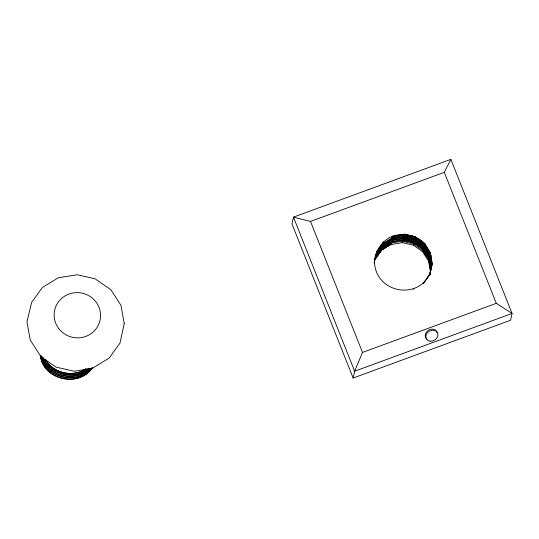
<?xml version="1.0" encoding="UTF-8"?>
<svg xmlns="http://www.w3.org/2000/svg" width="539" height="539" viewBox="0 0 539 539"><rect width="100%" height="100%" fill="white"/><g stroke="black" fill="none" stroke-linecap="round" stroke-linejoin="round"><path stroke-width="0.81" d="M374.248 262.87L376.687 252.003L382.784 243.641L392.614 237.477L392.938 236.021L393.982 236.399C404.29 233.077 415.993 235.3 423.721 243.089L424.267 243.163L430.324 252.495L432.177 263.793L430.257 252.953L424.267 243.163C415.879 235.267 403.92 232.538 392.938 236.021C381.814 240.495 374.976 251.12 374.255 262.924M402.869 238.272L402.734 240.165L391.658 241.849L382.171 247.549L375.723 256.375L382.252 247.179L391.651 241.539L402.815 239.801L413.797 242.395L423.007 248.897L429.037 258.322L430.85 269.823L429.037 258.322L422.98 249.341L414.282 242.739L417.476 243.049M395.168 237.948L382.488 246.094L376.047 254.92L382.569 245.723L391.974 240.084L403.138 238.339L414.019 240.92L423.243 247.381L429.361 256.867L431.166 268.361L429.28 257.231L423.304 247.886L414.12 241.364L403.159 238.73L403.185 236.816M402.471 239.74L402.195 242.624L386.423 245.454L390.216 244.45L381.592 250.184L375.124 259.104L381.592 250.184L391.098 244.396L391.415 242.941L390.903 241.506M422.98 249.341L424.085 247.819M375.488 257.467L375.279 258.39L375.488 257.467L381.929 248.634L391.415 242.941L402.397 241.27L413.474 243.857L422.603 250.291L428.721 259.778L430.654 270.706L430.432 271.71L428.478 260.869L428.721 259.778M374.369 263.18L374.524 261.422C374.787 291.788 416.431 301.261 429.832 274.028L426.376 279.209M376.02 255.412L375.824 257.002L381.828 249.261L390.216 244.45L381.646 249.847L375.124 259.104M375.723 256.375L376.337 253.957M376.047 254.92L376.66 252.501M403.354 236.904L414.356 239.855L423.566 246.35L429.684 255.405L431.49 266.906L429.684 255.405L423.647 245.979L414.437 239.484L403.354 236.904L392.379 238.568L382.892 244.268L376.363 253.465L382.811 244.632L391.792 239.242L406.359 236.345M429.509 275.55L431.854 265.249L430.001 253.95L423.883 244.47L414.659 238.009L403.792 235.152L393.982 236.399L395.41 235.738M430.257 252.953L429.92 252.36M403.792 235.152L403.698 235.792L392.614 237.477M422.603 250.291L422.428 251.538L428.478 260.869M381.828 249.261L381.929 248.634L375.467 257.75M381.592 250.184L381.646 249.847M383.216 243.123L383.431 241.809L382.784 243.641M430.432 271.71L430.654 270.706M431.517 266.798L431.429 266.125M374.282 262.506L374.524 261.422M376.687 252.003L376.97 250.729M353.146 378.028L354.642 371.23L362.498 352.425L310.504 221.441L293.472 217.129L291.976 223.928L353.146 378.028L510.554 320.247L512.05 313.449L450.88 159.355L293.472 217.129L354.642 371.23L512.05 313.449L496.298 303.316L444.298 172.332L450.88 159.355M382.171 247.549L382.252 247.179L376.141 255.547M382.488 246.094L382.569 245.723L376.465 254.085M382.811 244.632L382.892 244.268L376.363 253.465M403.954 234.627L404.034 234.249L415.037 236.756L424.26 243.52M425.244 252.016L423.007 250.851L422.428 251.538L413.197 245.13L414.087 242.456M423.007 248.897L413.716 242.766L414.403 241M414.356 239.855L415.043 238.083M413.703 289.463L413.864 288.736M423.566 246.35L424.725 244.908M423.23 283.581L425.446 280.509M429.28 257.231L429.361 256.867M431.213 268.159L431.294 267.795M431.854 265.249L430.001 253.95L423.89 244.895L414.76 238.454L404.452 235.307L403.698 235.792L414.1 238.258L415.286 236.614M431.806 265.451L431.934 264.885M429.522 275.463L432.278 263.335M429.563 275.53L430.897 269.615M429.63 275.207L430.526 271.279M429.65 274.654L429.839 274.007L423.573 283.11M415.744 236.891L415.239 238.366L414.659 238.009M415.104 239.808L414.599 241.283L414.12 241.364L414.646 239.525M375.831 257.992L376.896 254.96M383.397 243.965L384.179 242.57M383.074 245.42L384.253 243.332M382.751 246.875L384.327 244.093M382.434 248.331L383.222 246.943M405.395 240.711L403.078 241.391L402.195 242.624L413.197 245.13M91.253 368.285C77.32 385.628 44.919 378.034 41.025 355.875M91.28 368.124C77.326 385.452 44.932 377.826 41.058 355.673M92.358 367.766C79.132 388.006 43.194 379.988 40.418 355.76M92.378 367.605C79.139 387.837 43.214 379.779 40.452 355.558M391.792 239.242L392.379 238.568L391.866 237.14M417.637 238.602L415.239 238.366L423.398 244.551L424.981 243.406M392.965 238.481L394.858 236.985M394.851 239.404L391.658 241.849L391.159 240.091M392.008 242.846L393.894 241.357M391.974 240.084L402.465 238.797L403.138 238.339M85.923 368.905C73.189 377.987 52.782 373.311 45.377 359.493M89.083 368.211C74.483 380.985 49.729 374.713 42.392 356.892M90.154 368.804C75.009 382.717 48.065 376.68 41.779 356.778M85.944 368.737C73.459 377.623 53.428 373.325 45.849 359.964M87.709 368.905C73.466 380.534 50.012 374.127 42.864 357.364M90.175 368.642C75.184 382.164 49.992 376.828 42.103 358.145M381.033 245.824L382.468 245.104M393.982 236.399L395.518 235.705M414.019 240.92L413.46 241.169L403.718 238.474L402.465 238.797M310.504 221.441L444.298 172.332M362.498 352.425L496.298 303.316M406.487 239.033L402.734 240.165L413.716 242.766M403.718 238.474L406.81 237.571M406.75 234.674L404.452 235.307L404.25 233.939M423.647 245.979L423.081 246.006L414.922 239.828L417.314 240.057M417.792 241.593L414.599 241.283L422.758 247.462L423.243 247.381L423.304 247.886L425.884 249.106M413.959 244.194L417.152 244.504M413.784 239.714L404.041 237.019L403.96 235.462M403.401 239.936L413.137 242.631M400.821 235.186L403.111 235.887M411.749 235.651L413.871 236.702M425.783 245.804L423.89 244.895L423.883 244.47M423.971 246.485L426.208 247.644M423.331 249.395L424.82 250.17M412.807 237.207L414.1 238.258M430.102 254.529L431.166 255.796M429.785 255.991L430.85 257.251M429.462 257.447L430.526 258.707M428.822 260.357L429.886 261.617M429.603 253.815L429.94 254.408M429.28 255.27L429.617 255.863M428.64 258.188L428.977 258.781M422.63 243.109L423.398 244.551M402.997 239.835L403.078 241.391M392.379 238.568L392.392 238.918M426.848 339.125A6.34 5.242 -31.2 0 1 428.384 330.313A6.34 5.242 -31.2 0 1 437.163 332.523M124.239 323.474L120.029 343.026L109.147 358.037L92.425 368.326L74.16 371.25L56.049 367.126L40.863 356.582L30.238 340.055L26.95 321.817L31.619 302.366L42.446 287.428L58.367 277.74L77.245 274.755L95.086 278.818L110.832 289.692L120.965 305.323L124.239 323.474M430.135 341.221A6.34 5.242 -31.2 0 0 437.776 333.54A6.34 5.242 -31.2 0 0 427.717 332.361A6.34 5.242 -31.2 0 0 430.135 341.221M58.616 328.392A23.251 22.598 12.4 0 0 98.597 324.599A23.251 22.598 12.4 0 0 74.82 292.711A23.251 22.598 12.4 0 0 58.616 328.392"/></g></svg>
